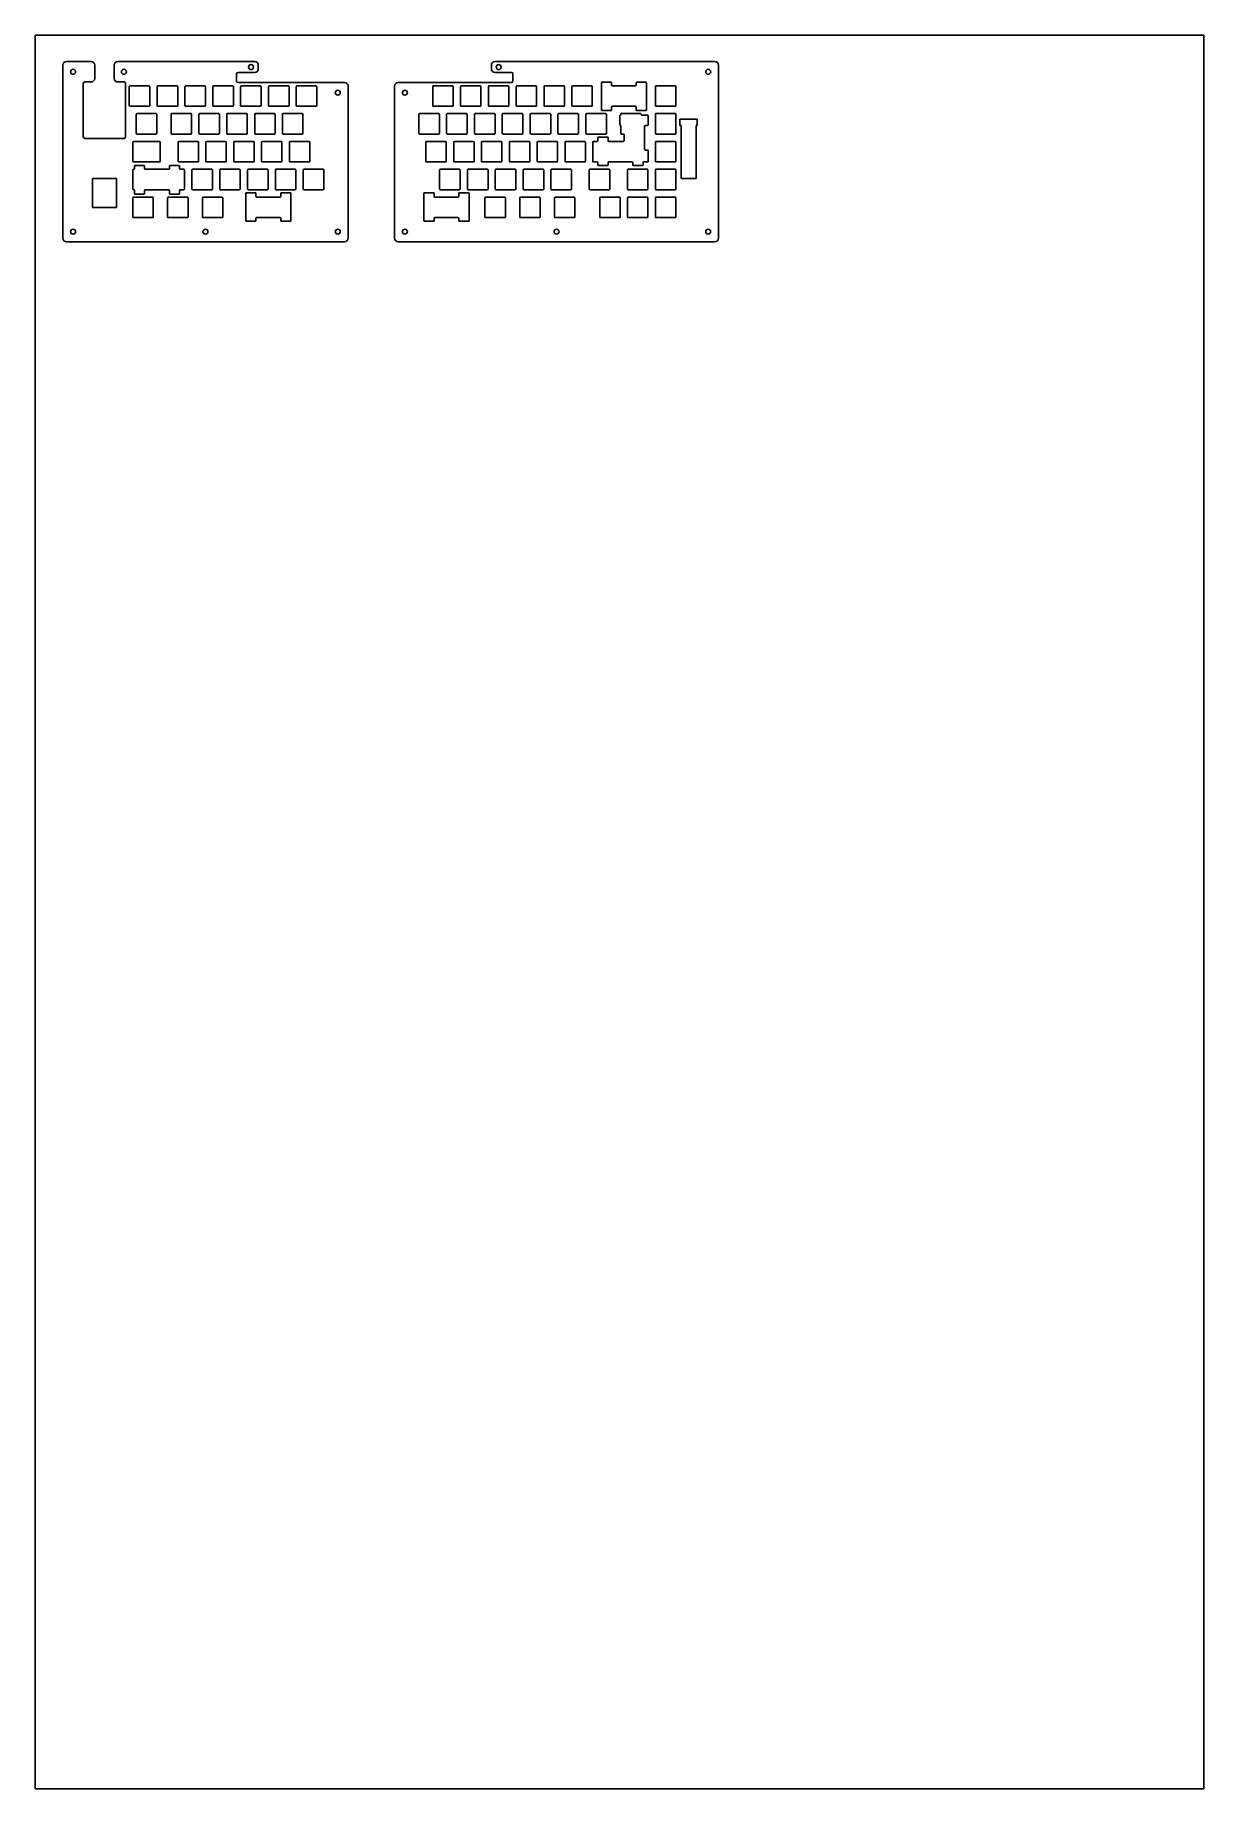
# Model space of a CAD drawing. Header units: millimetres. Extents: x 0 to 800, y 0 to 1200.
import ezdxf

# ---------------------------------------------------------------- set-up
doc = ezdxf.new("R2010")
doc.units = ezdxf.units.MM

msp = doc.modelspace()

# ---------------------------------------------------------------- linework, layer by layer
for p, q in [((0, 0), (0, 1200)), ((0, 1200), (800, 1200)), ((800, 1200), (800, 0)), ((19, 1179.4), (19, 1061)), ((21.5, 1181.9), (38.3, 1181.9)), ((40.8, 1179.4), (40.8, 1170.4)), ((54.1, 1179.4), (54.1, 1170.4)), ((56.6, 1181.9), (150.3, 1181.9)), ((152.8, 1176.9), (152.8, 1179.4)), ((312.3, 1176.9), (312.3, 1179.4)), ((314.8, 1181.9), (465.2, 1181.9)), ((467.7, 1061), (467.7, 1179.4)), ((33, 1166.9), (33, 1130.3)), ((34, 1167.9), (38.3, 1167.9)), ((56.6, 1167.9), (61, 1167.9)), ((62, 1130.3), (62, 1166.9)), ((64.5, 1164.8), (64.5, 1151.8)), ((65, 1165.3), (78, 1165.3)), ((78.5, 1164.8), (78.5, 1151.8)), ((83.6, 1164.8), (83.6, 1151.8)), ((84.1, 1165.3), (97.1, 1165.3)), ((97.6, 1164.8), (97.6, 1151.8)), ((102.6, 1164.8), (102.6, 1151.8)), ((103.1, 1165.3), (116.1, 1165.3)), ((116.6, 1164.8), (116.6, 1151.8)), ((121.7, 1164.8), (121.7, 1151.8)), ((122.2, 1165.3), (135.2, 1165.3)), ((135.7, 1164.8), (135.7, 1151.8)), ((137.9, 1168.6), (137.9, 1173.4)), ((138.9, 1174.4), (150.3, 1174.4)), ((138.9, 1167.6), (211.7, 1167.6)), ((140.7, 1164.8), (140.7, 1151.8)), ((141.2, 1165.3), (154.2, 1165.3)), ((154.7, 1164.8), (154.7, 1151.8)), ((159.8, 1164.8), (159.8, 1151.8)), ((160.3, 1165.3), (173.3, 1165.3)), ((173.8, 1164.8), (173.8, 1151.8)), ((178.8, 1164.8), (178.8, 1151.8)), ((179.3, 1165.3), (192.3, 1165.3)), ((192.8, 1164.8), (192.8, 1151.8)), ((214.2, 1165.1), (214.2, 1061)), ((246.1, 1165.1), (246.1, 1061)), ((248.6, 1167.6), (326.1, 1167.6)), ((272.2, 1164.8), (272.2, 1151.8)), ((272.7, 1165.3), (285.7, 1165.3)), ((286.2, 1164.8), (286.2, 1151.8)), ((291.2, 1164.8), (291.2, 1151.8)), ((291.7, 1165.3), (304.7, 1165.3)), ((305.2, 1164.8), (305.2, 1151.8)), ((310.3, 1164.8), (310.3, 1151.8)), ((310.8, 1165.3), (323.8, 1165.3)), ((314.8, 1174.4), (326.1, 1174.4)), ((324.3, 1164.8), (324.3, 1151.8)), ((327.1, 1173.4), (327.1, 1168.6)), ((329.3, 1164.8), (329.3, 1151.8)), ((329.8, 1165.3), (342.8, 1165.3)), ((343.3, 1164.8), (343.3, 1151.8)), ((348.4, 1164.8), (348.4, 1151.8)), ((348.9, 1165.3), (361.9, 1165.3)), ((362.4, 1164.8), (362.4, 1151.8)), ((367.4, 1164.8), (367.4, 1151.8)), ((367.9, 1165.3), (380.9, 1165.3)), ((381.4, 1164.8), (381.4, 1151.8)), ((387.6, 1167.3), (387.6, 1148.8)), ((394.1, 1167.8), (388.1, 1167.8)), ((394.6, 1165.8), (394.6, 1167.3)), ((410.9, 1165.3), (395.1, 1165.3)), ((411.4, 1167.3), (411.4, 1165.8)), ((417.9, 1167.8), (411.9, 1167.8)), ((418.4, 1148.8), (418.4, 1167.3)), ((424.6, 1164.8), (424.6, 1151.8)), ((425.1, 1165.3), (438.1, 1165.3)), ((438.6, 1164.8), (438.6, 1151.8)), ((65, 1151.3), (78, 1151.3)), ((69.3, 1145.8), (69.3, 1132.8)), ((69.8, 1146.3), (82.8, 1146.3)), ((83.3, 1145.8), (83.3, 1132.8)), ((84.1, 1151.3), (97.1, 1151.3)), ((93.1, 1145.8), (93.1, 1132.8)), ((93.6, 1146.3), (106.6, 1146.3)), ((103.1, 1151.3), (116.1, 1151.3)), ((107.1, 1145.8), (107.1, 1132.8)), ((112.2, 1145.8), (112.2, 1132.8)), ((112.7, 1146.3), (125.7, 1146.3)), ((122.2, 1151.3), (135.2, 1151.3)), ((126.2, 1145.8), (126.2, 1132.8)), ((131.2, 1145.8), (131.2, 1132.8)), ((131.7, 1146.3), (144.7, 1146.3)), ((141.2, 1151.3), (154.2, 1151.3)), ((145.2, 1145.8), (145.2, 1132.8)), ((150.3, 1145.8), (150.3, 1132.8)), ((150.8, 1146.3), (163.8, 1146.3)), ((160.3, 1151.3), (173.3, 1151.3)), ((164.3, 1145.8), (164.3, 1132.8)), ((169.3, 1145.8), (169.3, 1132.8)), ((169.8, 1146.3), (182.8, 1146.3)), ((179.3, 1151.3), (192.3, 1151.3)), ((183.3, 1145.8), (183.3, 1132.8)), ((262.7, 1145.8), (262.7, 1132.8)), ((263.2, 1146.3), (276.2, 1146.3)), ((272.7, 1151.3), (285.7, 1151.3)), ((276.7, 1145.8), (276.7, 1132.8)), ((281.7, 1145.8), (281.7, 1132.8)), ((282.2, 1146.3), (295.2, 1146.3)), ((291.7, 1151.3), (304.7, 1151.3)), ((295.7, 1145.8), (295.7, 1132.8)), ((300.8, 1145.8), (300.8, 1132.8)), ((301.3, 1146.3), (314.3, 1146.3)), ((310.8, 1151.3), (323.8, 1151.3)), ((314.8, 1145.8), (314.8, 1132.8)), ((319.8, 1145.8), (319.8, 1132.8)), ((320.3, 1146.3), (333.3, 1146.3)), ((329.8, 1151.3), (342.8, 1151.3)), ((333.8, 1145.8), (333.8, 1132.8)), ((338.9, 1145.8), (338.9, 1132.8)), ((339.4, 1146.3), (352.4, 1146.3)), ((348.9, 1151.3), (361.9, 1151.3)), ((352.9, 1145.8), (352.9, 1132.8)), ((357.9, 1145.8), (357.9, 1132.8)), ((358.4, 1146.3), (371.4, 1146.3)), ((367.9, 1151.3), (380.9, 1151.3)), ((371.9, 1145.8), (371.9, 1132.8)), ((377, 1145.8), (377, 1132.8)), ((377.5, 1146.3), (390.5, 1146.3)), ((388.1, 1148.3), (394.1, 1148.3)), ((391, 1145.8), (391, 1132.8)), ((394.6, 1148.8), (394.6, 1150.8)), ((395.1, 1151.3), (410.9, 1151.3)), ((400.2, 1144.7), (400.2, 1138.7)), ((400.8, 1145.2), (400.7, 1145.2)), ((400.8, 1145.8), (400.8, 1145.2)), ((401.3, 1146.3), (414.3, 1146.3)), ((411.4, 1150.8), (411.4, 1148.8)), ((411.9, 1148.3), (417.9, 1148.3)), ((414.8, 1145.8), (414.8, 1145.7)), ((419.2, 1145.2), (415.3, 1145.2)), ((419.7, 1138.7), (419.7, 1144.7)), ((424.6, 1145.8), (424.6, 1132.8)), ((425.1, 1151.3), (438.1, 1151.3)), ((425.1, 1146.3), (438.1, 1146.3)), ((438.6, 1145.8), (438.6, 1132.8)), ((453.2, 1142.4), (441.4, 1142.4)), ((441.4, 1142.4), (441.4, 1138.2)), ((453.2, 1138.2), (453.2, 1142.4)), ((61, 1129.3), (34, 1129.3)), ((69.8, 1132.3), (82.8, 1132.3)), ((93.6, 1132.3), (106.6, 1132.3)), ((112.7, 1132.3), (125.7, 1132.3)), ((131.7, 1132.3), (144.7, 1132.3)), ((150.8, 1132.3), (163.8, 1132.3)), ((169.8, 1132.3), (182.8, 1132.3)), ((263.2, 1132.3), (276.2, 1132.3)), ((282.2, 1132.3), (295.2, 1132.3)), ((301.3, 1132.3), (314.3, 1132.3)), ((320.3, 1132.3), (333.3, 1132.3)), ((339.4, 1132.3), (352.4, 1132.3)), ((358.4, 1132.3), (371.4, 1132.3)), ((377.5, 1132.3), (390.5, 1132.3)), ((385.2, 1129.7), (385.2, 1127.7)), ((391.7, 1130.2), (385.7, 1130.2)), ((392.2, 1127.7), (392.2, 1129.7)), ((400.7, 1138.2), (400.8, 1138.2)), ((400.8, 1138.2), (400.8, 1132.8)), ((401.3, 1132.3), (402.7, 1132.3)), ((403.2, 1131.8), (403.2, 1127.7)), ((417.2, 1121.8), (417.2, 1137.7)), ((417.7, 1138.2), (419.2, 1138.2)), ((425.1, 1132.3), (438.1, 1132.3)), ((441.4, 1138.2), (442.1, 1138.2)), ((442.1, 1138.2), (442.1, 1101.9)), ((452.5, 1101.9), (452.5, 1138.2)), ((452.5, 1138.2), (453.2, 1138.2)), ((66.9, 1126.7), (66.9, 1113.7)), ((67.4, 1127.2), (85.2, 1127.2)), ((85.7, 1126.7), (85.7, 1113.7)), ((97.9, 1126.7), (97.9, 1113.7)), ((98.4, 1127.2), (111.4, 1127.2)), ((111.9, 1126.7), (111.9, 1113.7)), ((116.9, 1126.7), (116.9, 1113.7)), ((117.4, 1127.2), (130.4, 1127.2)), ((130.9, 1126.7), (130.9, 1113.7)), ((136, 1126.7), (136, 1113.7)), ((136.5, 1127.2), (149.5, 1127.2)), ((150, 1126.7), (150, 1113.7)), ((155, 1126.7), (155, 1113.7)), ((155.5, 1127.2), (168.5, 1127.2)), ((169, 1126.7), (169, 1113.7)), ((174.1, 1126.7), (174.1, 1113.7)), ((174.6, 1127.2), (187.6, 1127.2)), ((188.1, 1126.7), (188.1, 1113.7)), ((267.4, 1126.7), (267.4, 1113.7)), ((267.9, 1127.2), (280.9, 1127.2)), ((281.4, 1126.7), (281.4, 1113.7)), ((286.5, 1126.7), (286.5, 1113.7)), ((287, 1127.2), (300, 1127.2)), ((300.5, 1126.7), (300.5, 1113.7)), ((305.5, 1126.7), (305.5, 1113.7)), ((306, 1127.2), (319, 1127.2)), ((319.5, 1126.7), (319.5, 1113.7)), ((324.6, 1126.7), (324.6, 1113.7)), ((325.1, 1127.2), (338.1, 1127.2)), ((338.6, 1126.7), (338.6, 1113.7)), ((343.6, 1126.7), (343.6, 1113.7)), ((344.1, 1127.2), (357.1, 1127.2)), ((357.6, 1126.7), (357.6, 1113.7)), ((362.7, 1126.7), (362.7, 1113.7)), ((363.2, 1127.2), (376.2, 1127.2)), ((376.7, 1126.7), (376.7, 1113.7)), ((381.7, 1126.7), (381.7, 1113.7)), ((382.2, 1127.2), (384.7, 1127.2)), ((392.7, 1127.2), (402.7, 1127.2)), ((419.2, 1121.3), (417.7, 1121.3)), ((419.7, 1113.7), (419.7, 1120.8)), ((424.6, 1126.7), (424.6, 1113.7)), ((425.1, 1127.2), (438.1, 1127.2)), ((438.6, 1126.7), (438.6, 1113.7)), ((66.9, 1107.7), (66.9, 1094.7)), ((67.4, 1113.2), (85.2, 1113.2)), ((67.4, 1108.2), (67.5, 1108.2)), ((68, 1110.2), (68, 1108.7)), ((74.5, 1110.7), (68.5, 1110.7)), ((75, 1108.7), (75, 1110.2)), ((75.5, 1108.2), (91.4, 1108.2)), ((91.9, 1110.2), (91.9, 1108.7)), ((98.4, 1110.7), (92.4, 1110.7)), ((98.4, 1113.2), (111.4, 1113.2)), ((98.9, 1110.2), (98.9, 1108.7)), ((99.4, 1108.2), (101.8, 1108.2)), ((102.3, 1107.7), (102.3, 1094.7)), ((107.4, 1107.7), (107.4, 1094.7)), ((107.9, 1108.2), (120.9, 1108.2)), ((117.4, 1113.2), (130.4, 1113.2)), ((121.4, 1107.7), (121.4, 1094.7)), ((126.4, 1107.7), (126.4, 1094.7)), ((126.9, 1108.2), (139.9, 1108.2)), ((136.5, 1113.2), (149.5, 1113.2)), ((140.4, 1107.7), (140.4, 1094.7)), ((145.5, 1107.7), (145.5, 1094.7)), ((146, 1108.2), (159, 1108.2)), ((155.5, 1113.2), (168.5, 1113.2)), ((159.5, 1107.7), (159.5, 1094.7)), ((164.5, 1107.7), (164.5, 1094.7)), ((165, 1108.2), (178, 1108.2)), ((174.6, 1113.2), (187.6, 1113.2)), ((178.5, 1107.7), (178.5, 1094.7)), ((183.6, 1107.7), (183.6, 1094.7)), ((184.1, 1108.2), (197.1, 1108.2)), ((197.6, 1107.7), (197.6, 1094.7)), ((267.9, 1113.2), (280.9, 1113.2)), ((276.9, 1107.7), (276.9, 1094.7)), ((277.4, 1108.2), (290.4, 1108.2)), ((287, 1113.2), (300, 1113.2)), ((290.9, 1107.7), (290.9, 1094.7)), ((296, 1107.7), (296, 1094.7)), ((296.5, 1108.2), (309.5, 1108.2)), ((306, 1113.2), (319, 1113.2)), ((310, 1107.7), (310, 1094.7)), ((315, 1107.7), (315, 1094.7)), ((315.5, 1108.2), (328.5, 1108.2)), ((325.1, 1113.2), (338.1, 1113.2)), ((329, 1107.7), (329, 1094.7)), ((334.1, 1107.7), (334.1, 1094.7)), ((334.6, 1108.2), (347.6, 1108.2)), ((344.1, 1113.2), (357.1, 1113.2)), ((348.1, 1107.7), (348.1, 1094.7)), ((353.1, 1107.7), (353.1, 1094.7)), ((353.6, 1108.2), (366.6, 1108.2)), ((363.2, 1113.2), (376.2, 1113.2)), ((367.1, 1107.7), (367.1, 1094.7)), ((379.3, 1107.7), (379.3, 1094.7)), ((379.8, 1108.2), (392.8, 1108.2)), ((382.2, 1113.2), (384.7, 1113.2)), ((385.2, 1111.2), (385.2, 1112.7)), ((385.7, 1110.7), (391.7, 1110.7)), ((392.2, 1111.2), (392.2, 1112.7)), ((392.7, 1113.2), (408.6, 1113.2)), ((393.3, 1107.7), (393.3, 1094.7)), ((405.5, 1107.7), (405.5, 1094.7)), ((406, 1108.2), (419, 1108.2)), ((409.1, 1112.7), (409.1, 1111.2)), ((409.6, 1110.7), (415.6, 1110.7)), ((416.1, 1111.2), (416.1, 1112.7)), ((416.6, 1113.2), (419.2, 1113.2)), ((419.5, 1107.7), (419.5, 1094.7)), ((424.6, 1107.7), (424.6, 1094.7)), ((425.1, 1113.2), (438.1, 1113.2)), ((425.1, 1108.2), (438.1, 1108.2)), ((438.6, 1107.7), (438.6, 1094.7)), ((39.2, 1101.9), (55.8, 1101.9)), ((39.2, 1082), (39.2, 1101.9)), ((55.8, 1082), (55.8, 1101.9)), ((67.4, 1094.2), (67.5, 1094.2)), ((68, 1093.7), (68, 1091.7)), ((75, 1091.7), (75, 1093.7)), ((75.5, 1094.2), (91.4, 1094.2)), ((91.9, 1093.7), (91.9, 1091.7)), ((98.9, 1091.7), (98.9, 1093.7)), ((99.4, 1094.2), (101.8, 1094.2)), ((107.9, 1094.2), (120.9, 1094.2)), ((126.9, 1094.2), (139.9, 1094.2)), ((150.7, 1092.1), (144.7, 1092.1)), ((146, 1094.2), (159, 1094.2)), ((165, 1094.2), (178, 1094.2)), ((174.6, 1092.1), (168.6, 1092.1)), ((184.1, 1094.2), (197.1, 1094.2)), ((272.6, 1092.1), (266.6, 1092.1)), ((277.4, 1094.2), (290.4, 1094.2)), ((296.5, 1092.1), (290.5, 1092.1)), ((296.5, 1094.2), (309.5, 1094.2)), ((315.5, 1094.2), (328.5, 1094.2)), ((334.6, 1094.2), (347.6, 1094.2)), ((353.6, 1094.2), (366.6, 1094.2)), ((379.8, 1094.2), (392.8, 1094.2)), ((406, 1094.2), (419, 1094.2)), ((425.1, 1094.2), (438.1, 1094.2)), ((442.1, 1101.9), (452.5, 1101.9)), ((55.8, 1082), (39.2, 1082)), ((66.9, 1088.6), (66.9, 1075.6)), ((67.4, 1089.1), (80.4, 1089.1)), ((68.5, 1091.2), (74.5, 1091.2)), ((80.9, 1088.6), (80.9, 1075.6)), ((90.7, 1088.6), (90.7, 1075.6)), ((91.2, 1089.1), (104.2, 1089.1)), ((92.4, 1091.2), (98.4, 1091.2)), ((104.7, 1088.6), (104.7, 1075.6)), ((114.5, 1088.6), (114.5, 1075.6)), ((115, 1089.1), (128, 1089.1)), ((128.5, 1088.6), (128.5, 1075.6)), ((144.2, 1091.6), (144.2, 1073.1)), ((151.2, 1089.6), (151.2, 1091.6)), ((167.6, 1089.1), (151.7, 1089.1)), ((168.1, 1091.6), (168.1, 1089.6)), ((175.1, 1073.1), (175.1, 1091.6)), ((266.1, 1091.6), (266.1, 1073.1)), ((273.1, 1089.6), (273.1, 1091.6)), ((289.5, 1089.1), (273.6, 1089.1)), ((290, 1091.6), (290, 1089.6)), ((297, 1073.1), (297, 1091.6)), ((307.9, 1088.6), (307.9, 1075.6)), ((308.4, 1089.1), (321.4, 1089.1)), ((321.9, 1088.6), (321.9, 1075.6)), ((331.7, 1088.6), (331.7, 1075.6)), ((332.2, 1089.1), (345.2, 1089.1)), ((345.7, 1088.6), (345.7, 1075.6)), ((355.5, 1088.6), (355.5, 1075.6)), ((356, 1089.1), (369, 1089.1)), ((369.5, 1088.6), (369.5, 1075.6)), ((386.5, 1088.6), (386.5, 1075.6)), ((387, 1089.1), (400, 1089.1)), ((400.5, 1088.6), (400.5, 1075.6)), ((405.5, 1088.6), (405.5, 1075.6)), ((406, 1089.1), (419, 1089.1)), ((419.5, 1088.6), (419.5, 1075.6)), ((424.6, 1088.6), (424.6, 1075.6)), ((425.1, 1089.1), (438.1, 1089.1)), ((438.6, 1088.6), (438.6, 1075.6)), ((67.4, 1075.1), (80.4, 1075.1)), ((91.2, 1075.1), (104.2, 1075.1)), ((115, 1075.1), (128, 1075.1)), ((144.7, 1072.6), (150.7, 1072.6)), ((151.2, 1073.1), (151.2, 1074.6)), ((151.7, 1075.1), (167.6, 1075.1)), ((168.1, 1074.6), (168.1, 1073.1)), ((168.6, 1072.6), (174.6, 1072.6)), ((266.6, 1072.6), (272.6, 1072.6)), ((273.1, 1073.1), (273.1, 1074.6)), ((273.6, 1075.1), (289.5, 1075.1)), ((290, 1074.6), (290, 1073.1)), ((290.5, 1072.6), (296.5, 1072.6)), ((308.4, 1075.1), (321.4, 1075.1)), ((332.2, 1075.1), (345.2, 1075.1)), ((356, 1075.1), (369, 1075.1)), ((387, 1075.1), (400, 1075.1)), ((406, 1075.1), (419, 1075.1)), ((425.1, 1075.1), (438.1, 1075.1)), ((21.5, 1058.5), (211.7, 1058.5)), ((248.6, 1058.5), (465.2, 1058.5)), ((800, 0), (0, 0))]:
    msp.add_line(p, q)
for centre in [(26, 1174.9), (60.8, 1174.9), (147.8, 1178.1), (317.3, 1178.1), (460.7, 1174.9), (207.2, 1160.6), (253.1, 1160.6), (26, 1065.5), (116.6, 1065.5), (207.2, 1065.5), (253.1, 1065.5), (356.9, 1065.5), (460.7, 1065.5)]:
    msp.add_circle(centre, 1.7)
for centre, radius, start, end in [((21.5, 1179.4), 2.5, 90, 180), ((38.3, 1179.4), 2.5, 0, 90), ((56.6, 1179.4), 2.5, 90, 180), ((150.3, 1179.4), 2.5, 0, 90), ((150.3, 1176.9), 2.5, 270, 0), ((314.8, 1179.4), 2.5, 90, 180), ((314.8, 1176.9), 2.5, 180, 270), ((465.2, 1179.4), 2.5, 0, 90), ((34, 1166.9), 1, 90, 180), ((38.3, 1170.4), 2.5, 270, 0), ((56.6, 1170.4), 2.5, 180, 270), ((61, 1166.9), 1, 0, 90), ((65, 1164.8), 0.5, 90, 180), ((78, 1164.8), 0.5, 0, 90), ((84.1, 1164.8), 0.5, 90, 180), ((97.1, 1164.8), 0.5, 0, 90), ((103.1, 1164.8), 0.5, 90, 180), ((116.1, 1164.8), 0.5, 0, 90), ((122.2, 1164.8), 0.5, 90, 180), ((135.2, 1164.8), 0.5, 0, 90), ((138.9, 1173.4), 1, 90, 180), ((138.9, 1168.6), 1, 180, 270), ((141.2, 1164.8), 0.5, 90, 180), ((154.2, 1164.8), 0.5, 0, 90), ((160.3, 1164.8), 0.5, 90, 180), ((173.3, 1164.8), 0.5, 0, 90), ((179.3, 1164.8), 0.5, 90, 180), ((192.3, 1164.8), 0.5, 0, 90), ((211.7, 1165.1), 2.5, 0, 90), ((248.6, 1165.1), 2.5, 90, 180), ((272.7, 1164.8), 0.5, 90, 180), ((285.7, 1164.8), 0.5, 0, 90), ((291.7, 1164.8), 0.5, 90, 180), ((304.7, 1164.8), 0.5, 0, 90), ((310.8, 1164.8), 0.5, 90, 180), ((323.8, 1164.8), 0.5, 0, 90), ((326.1, 1173.4), 1, 0, 90), ((326.1, 1168.6), 1, 270, 0), ((329.8, 1164.8), 0.5, 90, 180), ((342.8, 1164.8), 0.5, 0, 90), ((348.9, 1164.8), 0.5, 90, 180), ((361.9, 1164.8), 0.5, 0, 90), ((367.9, 1164.8), 0.5, 90, 180), ((380.9, 1164.8), 0.5, 0, 90), ((388.1, 1167.3), 0.5, 90, 180), ((394.1, 1167.3), 0.5, 0, 90), ((395.1, 1165.8), 0.5, 180, 270), ((410.9, 1165.8), 0.5, 270, 0), ((411.9, 1167.3), 0.5, 90, 180), ((417.9, 1167.3), 0.5, 0, 90), ((425.1, 1164.8), 0.5, 90, 180), ((438.1, 1164.8), 0.5, 0, 90), ((65, 1151.8), 0.5, 180, 270), ((69.8, 1145.8), 0.5, 90, 180), ((78, 1151.8), 0.5, 270, 0), ((82.8, 1145.8), 0.5, 0, 90), ((84.1, 1151.8), 0.5, 180, 270), ((93.6, 1145.8), 0.5, 90, 180), ((97.1, 1151.8), 0.5, 270, 0), ((103.1, 1151.8), 0.5, 180, 270), ((106.6, 1145.8), 0.5, 0, 90), ((112.7, 1145.8), 0.5, 90, 180), ((116.1, 1151.8), 0.5, 270, 0), ((122.2, 1151.8), 0.5, 180, 270), ((125.7, 1145.8), 0.5, 0, 90), ((131.7, 1145.8), 0.5, 90, 180), ((135.2, 1151.8), 0.5, 270, 0), ((141.2, 1151.8), 0.5, 180, 270), ((144.7, 1145.8), 0.5, 0, 90), ((150.8, 1145.8), 0.5, 90, 180), ((154.2, 1151.8), 0.5, 270, 0), ((160.3, 1151.8), 0.5, 180, 270), ((163.8, 1145.8), 0.5, 0, 90), ((169.8, 1145.8), 0.5, 90, 180), ((173.3, 1151.8), 0.5, 270, 0), ((179.3, 1151.8), 0.5, 180, 270), ((182.8, 1145.8), 0.5, 0, 90), ((192.3, 1151.8), 0.5, 270, 0), ((263.2, 1145.8), 0.5, 90, 180), ((272.7, 1151.8), 0.5, 180, 270), ((276.2, 1145.8), 0.5, 0, 90), ((282.2, 1145.8), 0.5, 90, 180), ((285.7, 1151.8), 0.5, 270, 0), ((291.7, 1151.8), 0.5, 180, 270), ((295.2, 1145.8), 0.5, 0, 90), ((301.3, 1145.8), 0.5, 90, 180), ((304.7, 1151.8), 0.5, 270, 0), ((310.8, 1151.8), 0.5, 180, 270), ((314.3, 1145.8), 0.5, 0, 90), ((320.3, 1145.8), 0.5, 90, 180), ((323.8, 1151.8), 0.5, 270, 0), ((329.8, 1151.8), 0.5, 180, 270), ((333.3, 1145.8), 0.5, 0, 90), ((339.4, 1145.8), 0.5, 90, 180), ((342.8, 1151.8), 0.5, 270, 0), ((348.9, 1151.8), 0.5, 180, 270), ((352.4, 1145.8), 0.5, 0, 90), ((358.4, 1145.8), 0.5, 90, 180), ((361.9, 1151.8), 0.5, 270, 0), ((367.9, 1151.8), 0.5, 180, 270), ((371.4, 1145.8), 0.5, 0, 90), ((377.5, 1145.8), 0.5, 90, 180), ((380.9, 1151.8), 0.5, 270, 0), ((388.1, 1148.8), 0.5, 180, 270), ((390.5, 1145.8), 0.5, 0, 90), ((394.1, 1148.8), 0.5, 270, 0), ((395.1, 1150.8), 0.5, 90, 180), ((400.7, 1144.7), 0.5, 90, 180), ((401.3, 1145.8), 0.5, 90, 180), ((410.9, 1150.8), 0.5, 0, 90), ((411.9, 1148.8), 0.5, 180, 270), ((414.3, 1145.8), 0.5, 0, 90), ((415.3, 1145.7), 0.5, 180, 270), ((417.9, 1148.8), 0.5, 270, 0), ((419.2, 1144.7), 0.5, 0, 90), ((425.1, 1151.8), 0.5, 180, 270), ((425.1, 1145.8), 0.5, 90, 180), ((438.1, 1151.8), 0.5, 270, 0), ((438.1, 1145.8), 0.5, 0, 90), ((34, 1130.3), 1, 180, 270), ((61, 1130.3), 1, 270, 0), ((69.8, 1132.8), 0.5, 180, 270), ((82.8, 1132.8), 0.5, 270, 0), ((93.6, 1132.8), 0.5, 180, 270), ((106.6, 1132.8), 0.5, 270, 0), ((112.7, 1132.8), 0.5, 180, 270), ((125.7, 1132.8), 0.5, 270, 0), ((131.7, 1132.8), 0.5, 180, 270), ((144.7, 1132.8), 0.5, 270, 0), ((150.8, 1132.8), 0.5, 180, 270), ((163.8, 1132.8), 0.5, 270, 0), ((169.8, 1132.8), 0.5, 180, 270), ((182.8, 1132.8), 0.5, 270, 0), ((263.2, 1132.8), 0.5, 180, 270), ((276.2, 1132.8), 0.5, 270, 0), ((282.2, 1132.8), 0.5, 180, 270), ((295.2, 1132.8), 0.5, 270, 0), ((301.3, 1132.8), 0.5, 180, 270), ((314.3, 1132.8), 0.5, 270, 0), ((320.3, 1132.8), 0.5, 180, 270), ((333.3, 1132.8), 0.5, 270, 0), ((339.4, 1132.8), 0.5, 180, 270), ((352.4, 1132.8), 0.5, 270, 0), ((358.4, 1132.8), 0.5, 180, 270), ((371.4, 1132.8), 0.5, 270, 0), ((377.5, 1132.8), 0.5, 180, 270), ((385.7, 1129.7), 0.5, 90, 180), ((390.5, 1132.8), 0.5, 270, 0), ((391.7, 1129.7), 0.5, 0, 90), ((400.7, 1138.7), 0.5, 180, 270), ((401.3, 1132.8), 0.5, 180, 270), ((402.7, 1131.8), 0.5, 0, 90), ((417.7, 1137.7), 0.5, 90, 180), ((419.2, 1138.7), 0.5, 270, 0), ((425.1, 1132.8), 0.5, 180, 270), ((438.1, 1132.8), 0.5, 270, 0), ((67.4, 1126.7), 0.5, 90, 180), ((85.2, 1126.7), 0.5, 0, 90), ((98.4, 1126.7), 0.5, 90, 180), ((111.4, 1126.7), 0.5, 0, 90), ((117.4, 1126.7), 0.5, 90, 180), ((130.4, 1126.7), 0.5, 0, 90), ((136.5, 1126.7), 0.5, 90, 180), ((149.5, 1126.7), 0.5, 0, 90), ((155.5, 1126.7), 0.5, 90, 180), ((168.5, 1126.7), 0.5, 0, 90), ((174.6, 1126.7), 0.5, 90, 180), ((187.6, 1126.7), 0.5, 0, 90), ((267.9, 1126.7), 0.5, 90, 180), ((280.9, 1126.7), 0.5, 0, 90), ((287, 1126.7), 0.5, 90, 180), ((300, 1126.7), 0.5, 0, 90), ((306, 1126.7), 0.5, 90, 180), ((319, 1126.7), 0.5, 0, 90), ((325.1, 1126.7), 0.5, 90, 180), ((338.1, 1126.7), 0.5, 0, 90), ((344.1, 1126.7), 0.5, 90, 180), ((357.1, 1126.7), 0.5, 0, 90), ((363.2, 1126.7), 0.5, 90, 180), ((376.2, 1126.7), 0.5, 0, 90), ((382.2, 1126.7), 0.5, 90, 180), ((384.7, 1127.7), 0.5, 270, 0), ((392.7, 1127.7), 0.5, 180, 270), ((402.7, 1127.7), 0.5, 270, 0), ((417.7, 1121.8), 0.5, 180, 270), ((419.2, 1120.8), 0.5, 0, 90), ((425.1, 1126.7), 0.5, 90, 180), ((438.1, 1126.7), 0.5, 0, 90), ((67.4, 1113.7), 0.5, 180, 270), ((67.4, 1107.7), 0.5, 90, 180), ((67.5, 1108.7), 0.5, 270, 0), ((68.5, 1110.2), 0.5, 90, 180), ((74.5, 1110.2), 0.5, 0, 90), ((75.5, 1108.7), 0.5, 180, 270), ((85.2, 1113.7), 0.5, 270, 0), ((91.4, 1108.7), 0.5, 270, 0), ((92.4, 1110.2), 0.5, 90, 180), ((98.4, 1113.7), 0.5, 180, 270), ((98.4, 1110.2), 0.5, 0, 90), ((99.4, 1108.7), 0.5, 180, 270), ((101.8, 1107.7), 0.5, 0, 90), ((107.9, 1107.7), 0.5, 90, 180), ((111.4, 1113.7), 0.5, 270, 0), ((117.4, 1113.7), 0.5, 180, 270), ((120.9, 1107.7), 0.5, 0, 90), ((126.9, 1107.7), 0.5, 90, 180), ((130.4, 1113.7), 0.5, 270, 0), ((136.5, 1113.7), 0.5, 180, 270), ((139.9, 1107.7), 0.5, 0, 90), ((146, 1107.7), 0.5, 90, 180), ((149.5, 1113.7), 0.5, 270, 0), ((155.5, 1113.7), 0.5, 180, 270), ((159, 1107.7), 0.5, 0, 90), ((165, 1107.7), 0.5, 90, 180), ((168.5, 1113.7), 0.5, 270, 0), ((174.6, 1113.7), 0.5, 180, 270), ((178, 1107.7), 0.5, 0, 90), ((184.1, 1107.7), 0.5, 90, 180), ((187.6, 1113.7), 0.5, 270, 0), ((197.1, 1107.7), 0.5, 0, 90), ((267.9, 1113.7), 0.5, 180, 270), ((277.4, 1107.7), 0.5, 90, 180), ((280.9, 1113.7), 0.5, 270, 0), ((287, 1113.7), 0.5, 180, 270), ((290.4, 1107.7), 0.5, 0, 90), ((296.5, 1107.7), 0.5, 90, 180), ((300, 1113.7), 0.5, 270, 0), ((306, 1113.7), 0.5, 180, 270), ((309.5, 1107.7), 0.5, 0, 90), ((315.5, 1107.7), 0.5, 90, 180), ((319, 1113.7), 0.5, 270, 0), ((325.1, 1113.7), 0.5, 180, 270), ((328.5, 1107.7), 0.5, 0, 90), ((334.6, 1107.7), 0.5, 90, 180), ((338.1, 1113.7), 0.5, 270, 0), ((344.1, 1113.7), 0.5, 180, 270), ((347.6, 1107.7), 0.5, 0, 90), ((353.6, 1107.7), 0.5, 90, 180), ((357.1, 1113.7), 0.5, 270, 0), ((363.2, 1113.7), 0.5, 180, 270), ((366.6, 1107.7), 0.5, 0, 90), ((376.2, 1113.7), 0.5, 270, 0), ((379.8, 1107.7), 0.5, 90, 180), ((382.2, 1113.7), 0.5, 180, 270), ((384.7, 1112.7), 0.5, 0, 90), ((385.7, 1111.2), 0.5, 180, 270), ((391.7, 1111.2), 0.5, 270, 0), ((392.7, 1112.7), 0.5, 90, 180), ((392.8, 1107.7), 0.5, 0, 90), ((406, 1107.7), 0.5, 90, 180), ((408.6, 1112.7), 0.5, 0, 90), ((409.6, 1111.2), 0.5, 180, 270), ((415.6, 1111.2), 0.5, 270, 0), ((416.6, 1112.7), 0.5, 90, 180), ((419, 1107.7), 0.5, 0, 90), ((419.2, 1113.7), 0.5, 270, 0), ((425.1, 1113.7), 0.5, 180, 270), ((425.1, 1107.7), 0.5, 90, 180), ((438.1, 1113.7), 0.5, 270, 0), ((438.1, 1107.7), 0.5, 0, 90), ((67.4, 1094.7), 0.5, 180, 270), ((67.5, 1093.7), 0.5, 0, 90), ((75.5, 1093.7), 0.5, 90, 180), ((91.4, 1093.7), 0.5, 0, 90), ((99.4, 1093.7), 0.5, 90, 180), ((101.8, 1094.7), 0.5, 270, 0), ((107.9, 1094.7), 0.5, 180, 270), ((120.9, 1094.7), 0.5, 270, 0), ((126.9, 1094.7), 0.5, 180, 270), ((139.9, 1094.7), 0.5, 270, 0), ((144.7, 1091.6), 0.5, 90, 180), ((146, 1094.7), 0.5, 180, 270), ((150.7, 1091.6), 0.5, 0, 90), ((159, 1094.7), 0.5, 270, 0), ((165, 1094.7), 0.5, 180, 270), ((168.6, 1091.6), 0.5, 90, 180), ((174.6, 1091.6), 0.5, 0, 90), ((178, 1094.7), 0.5, 270, 0), ((184.1, 1094.7), 0.5, 180, 270), ((197.1, 1094.7), 0.5, 270, 0), ((266.6, 1091.6), 0.5, 90, 180), ((272.6, 1091.6), 0.5, 0, 90), ((277.4, 1094.7), 0.5, 180, 270), ((290.5, 1091.6), 0.5, 90, 180), ((290.4, 1094.7), 0.5, 270, 0), ((296.5, 1094.7), 0.5, 180, 270), ((296.5, 1091.6), 0.5, 0, 90), ((309.5, 1094.7), 0.5, 270, 0), ((315.5, 1094.7), 0.5, 180, 270), ((328.5, 1094.7), 0.5, 270, 0), ((334.6, 1094.7), 0.5, 180, 270), ((347.6, 1094.7), 0.5, 270, 0), ((353.6, 1094.7), 0.5, 180, 270), ((366.6, 1094.7), 0.5, 270, 0), ((379.8, 1094.7), 0.5, 180, 270), ((392.8, 1094.7), 0.5, 270, 0), ((406, 1094.7), 0.5, 180, 270), ((419, 1094.7), 0.5, 270, 0), ((425.1, 1094.7), 0.5, 180, 270), ((438.1, 1094.7), 0.5, 270, 0), ((67.4, 1088.6), 0.5, 90, 180), ((68.5, 1091.7), 0.5, 180, 270), ((74.5, 1091.7), 0.5, 270, 0), ((80.4, 1088.6), 0.5, 0, 90), ((91.2, 1088.6), 0.5, 90, 180), ((92.4, 1091.7), 0.5, 180, 270), ((98.4, 1091.7), 0.5, 270, 0), ((104.2, 1088.6), 0.5, 0, 90), ((115, 1088.6), 0.5, 90, 180), ((128, 1088.6), 0.5, 0, 90), ((151.7, 1089.6), 0.5, 180, 270), ((167.6, 1089.6), 0.5, 270, 0), ((273.6, 1089.6), 0.5, 180, 270), ((289.5, 1089.6), 0.5, 270, 0), ((308.4, 1088.6), 0.5, 90, 180), ((321.4, 1088.6), 0.5, 0, 90), ((332.2, 1088.6), 0.5, 90, 180), ((345.2, 1088.6), 0.5, 0, 90), ((356, 1088.6), 0.5, 90, 180), ((369, 1088.6), 0.5, 0, 90), ((387, 1088.6), 0.5, 90, 180), ((400, 1088.6), 0.5, 0, 90), ((406, 1088.6), 0.5, 90, 180), ((419, 1088.6), 0.5, 0, 90), ((425.1, 1088.6), 0.5, 90, 180), ((438.1, 1088.6), 0.5, 0, 90), ((67.4, 1075.6), 0.5, 180, 270), ((80.4, 1075.6), 0.5, 270, 0), ((91.2, 1075.6), 0.5, 180, 270), ((104.2, 1075.6), 0.5, 270, 0), ((115, 1075.6), 0.5, 180, 270), ((128, 1075.6), 0.5, 270, 0), ((144.7, 1073.1), 0.5, 180, 270), ((150.7, 1073.1), 0.5, 270, 0), ((151.7, 1074.6), 0.5, 90, 180), ((167.6, 1074.6), 0.5, 0, 90), ((168.6, 1073.1), 0.5, 180, 270), ((174.6, 1073.1), 0.5, 270, 0), ((266.6, 1073.1), 0.5, 180, 270), ((272.6, 1073.1), 0.5, 270, 0), ((273.6, 1074.6), 0.5, 90, 180), ((289.5, 1074.6), 0.5, 0, 90), ((290.5, 1073.1), 0.5, 180, 270), ((296.5, 1073.1), 0.5, 270, 0), ((308.4, 1075.6), 0.5, 180, 270), ((321.4, 1075.6), 0.5, 270, 0), ((332.2, 1075.6), 0.5, 180, 270), ((345.2, 1075.6), 0.5, 270, 0), ((356, 1075.6), 0.5, 180, 270), ((369, 1075.6), 0.5, 270, 0), ((387, 1075.6), 0.5, 180, 270), ((400, 1075.6), 0.5, 270, 0), ((406, 1075.6), 0.5, 180, 270), ((419, 1075.6), 0.5, 270, 0), ((425.1, 1075.6), 0.5, 180, 270), ((438.1, 1075.6), 0.5, 270, 0), ((21.5, 1061), 2.5, 180, 270), ((211.7, 1061), 2.5, 270, 0), ((248.6, 1061), 2.5, 180, 270), ((465.2, 1061), 2.5, 270, 0)]:
    msp.add_arc(centre, radius, start, end)

doc.saveas('drawing.dxf')
